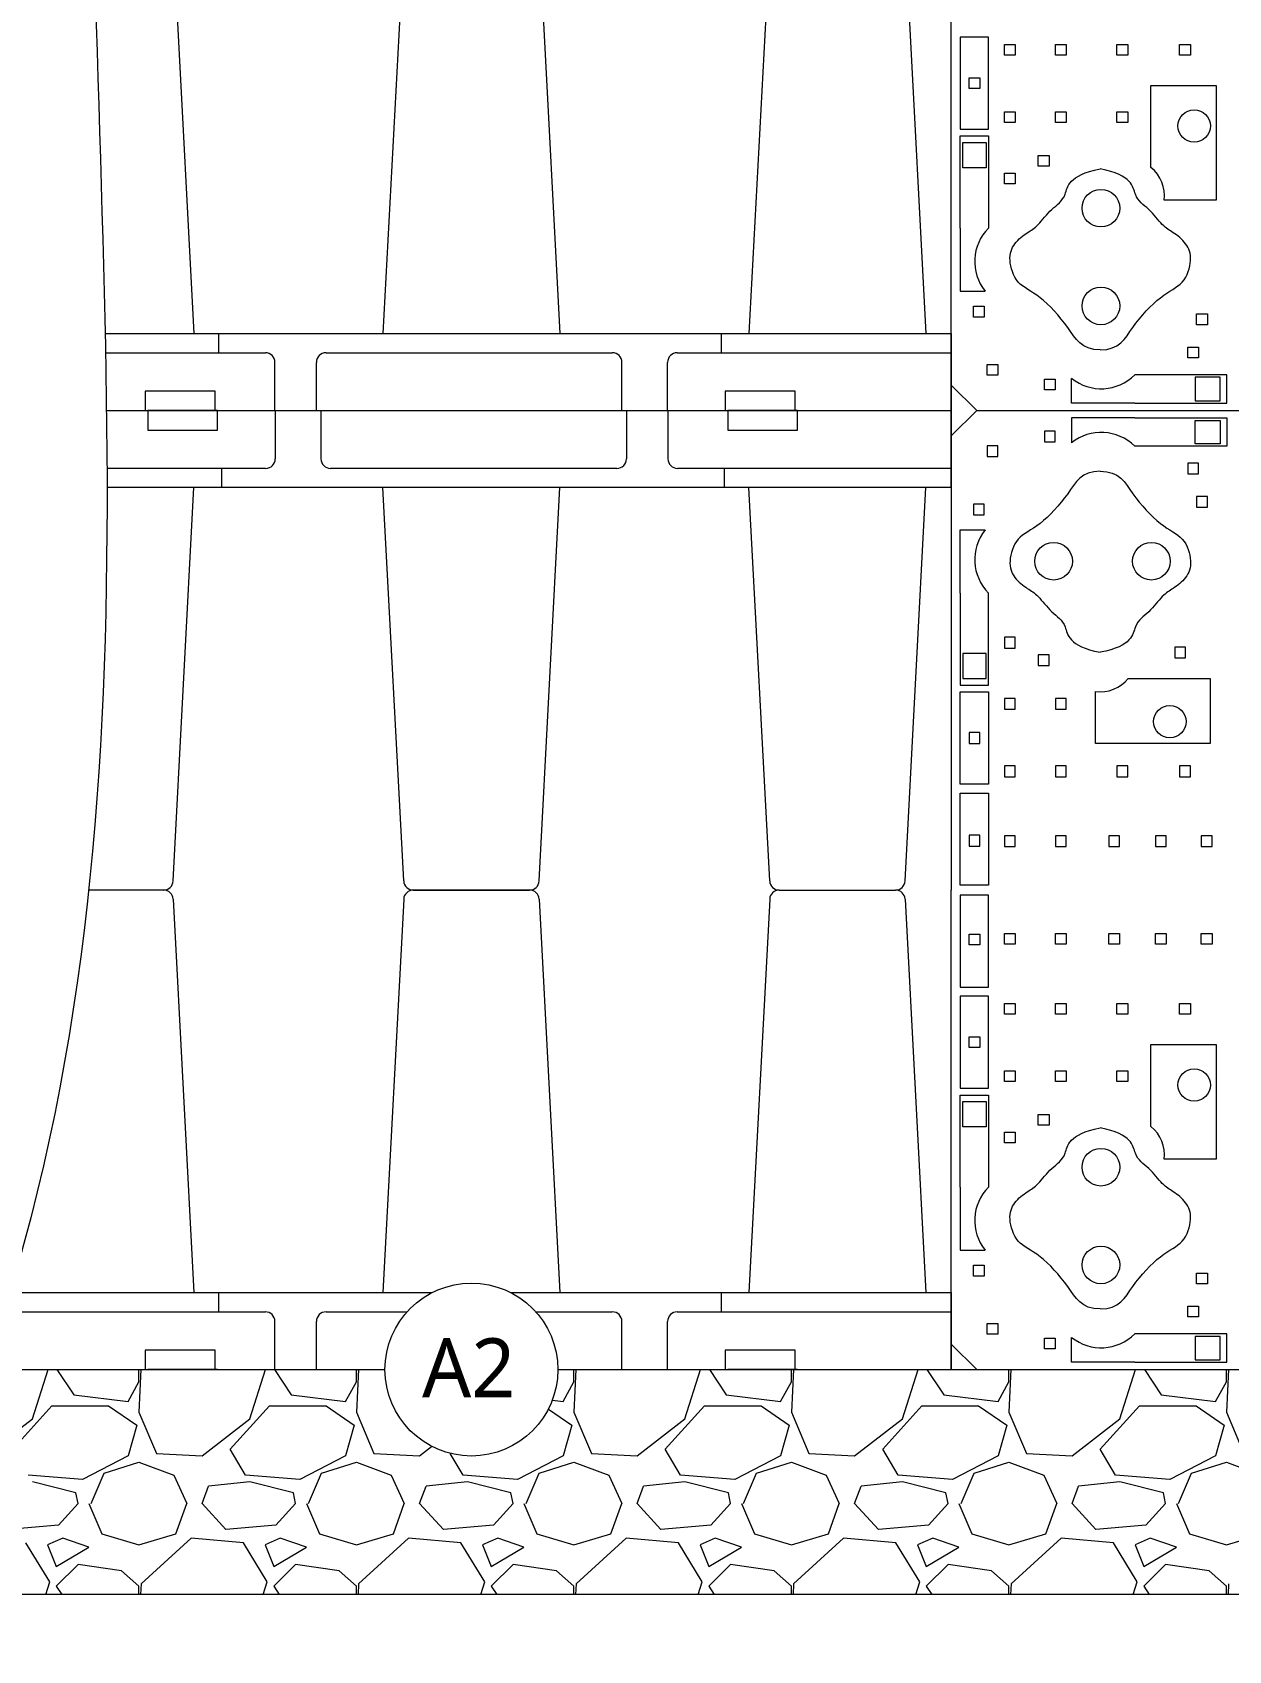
# Model space of a CAD drawing. Header units: millimetres. Extents: x 5208 to 9408, y 10 to 2980.
# Drawn here: x 7330 to 7735, y 512 to 1059 of the extents above; entities that cross this region are included whole.
import ezdxf

# ---------------------------------------------------------------- set-up
doc = ezdxf.new("R2010")
doc.units = ezdxf.units.MM
doc.styles.add('微軟正黑體-20', font='Microsoft JhengHei.ttf', dxfattribs={"height": 20})

msp = doc.modelspace()

# ---------------------------------------------------------------- linework, layer by layer
at = {"lineweight": 5}
for p, q in [((7377.45, 1090.54), (7384.48, 957.4)), ((7455.45, 1090.54), (7448.41, 957.4)), ((7501.27, 1090.54), (7508.31, 957.4)), ((7579.28, 1090.54), (7572.24, 957.4)), ((7625.1, 1090.54), (7632.14, 957.4)), ((7640.65, 939.94), (7640.65, 1093.62)), ((7653.33, 1057.74), (7643.77, 1057.74)), ((7643.77, 1057.74), (7643.77, 1026.57)), ((7653.33, 1026.57), (7653.33, 1057.74)), ((7658.75, 1051.62), (7658.75, 1055.25)), ((7658.75, 1055.25), (7662.38, 1055.25)), ((7662.38, 1051.62), (7658.75, 1051.62)), ((7662.38, 1055.25), (7662.38, 1051.62)), ((7676, 1051.62), (7676, 1055.25)), ((7676, 1055.25), (7679.64, 1055.25)), ((7679.64, 1051.62), (7676, 1051.62)), ((7679.64, 1055.25), (7679.64, 1051.62)), ((7696.78, 1051.62), (7696.78, 1055.25)), ((7696.78, 1055.25), (7700.41, 1055.25)), ((7700.41, 1051.62), (7696.78, 1051.62)), ((7700.41, 1055.25), (7700.41, 1051.62)), ((7718, 1051.62), (7718, 1055.25)), ((7718, 1055.25), (7721.63, 1055.25)), ((7721.63, 1051.62), (7718, 1051.62)), ((7721.63, 1055.25), (7721.63, 1051.62)), ((7646.73, 1040.34), (7646.73, 1043.97)), ((7646.73, 1043.97), (7650.37, 1043.97)), ((7650.37, 1043.97), (7650.37, 1040.34)), ((7708.29, 1013.59), (7708.29, 1041.34)), ((7708.29, 1041.34), (7730.31, 1041.34)), ((7730.31, 1041.34), (7730.31, 1002.52)), ((7650.37, 1040.34), (7646.73, 1040.34)), ((7658.75, 1028.79), (7658.75, 1032.43)), ((7658.75, 1032.43), (7662.38, 1032.43)), ((7662.38, 1032.43), (7662.38, 1028.79)), ((7676, 1028.79), (7676, 1032.43)), ((7676, 1032.43), (7679.64, 1032.43)), ((7679.64, 1032.43), (7679.64, 1028.79)), ((7696.78, 1028.79), (7696.78, 1032.43)), ((7696.78, 1032.43), (7700.41, 1032.43)), ((7700.41, 1032.43), (7700.41, 1028.79)), ((7643.77, 1026.57), (7653.33, 1026.57)), ((7643.77, 993.09), (7643.77, 1024.26)), ((7643.77, 1024.26), (7653.33, 1024.26)), ((7653.33, 1024.26), (7653.33, 993.09)), ((7662.38, 1028.79), (7658.75, 1028.79)), ((7679.64, 1028.79), (7676, 1028.79)), ((7700.41, 1028.79), (7696.78, 1028.79)), ((7644.59, 1013.53), (7644.59, 1022.01)), ((7644.59, 1022.01), (7652.52, 1022.01)), ((7652.52, 1022.01), (7652.52, 1013.53)), ((7652.52, 1013.53), (7644.59, 1013.53)), ((7670.17, 1014.02), (7670.17, 1017.66)), ((7670.17, 1017.66), (7673.81, 1017.66)), ((7673.81, 1014.02), (7670.17, 1014.02)), ((7673.81, 1017.66), (7673.81, 1014.02)), ((7658.75, 1008.05), (7658.75, 1011.69)), ((7658.75, 1011.69), (7662.38, 1011.69)), ((7662.38, 1008.05), (7658.75, 1008.05)), ((7662.38, 1011.69), (7662.38, 1008.05)), ((7730.31, 1002.52), (7712.75, 1002.52)), ((7643.77, 993.09), (7643.77, 971.73)), ((7643.77, 971.73), (7652.17, 971.73)), ((7648.19, 962.99), (7648.19, 966.62)), ((7648.19, 966.62), (7651.82, 966.62)), ((7651.82, 966.62), (7651.82, 962.99)), ((7723.75, 960.37), (7723.75, 964.01)), ((7723.75, 964.01), (7727.38, 964.01)), ((7727.38, 964.01), (7727.38, 960.37)), ((7651.82, 962.99), (7648.19, 962.99)), ((7727.38, 960.37), (7723.75, 960.37)), ((7354.42, 957.4), (7640.65, 957.4)), ((7392.73, 957.31), (7392.73, 950.91)), ((7562.85, 957.4), (7562.85, 950.91)), ((7640.65, 931.33), (7640.65, 957.4)), ((7640.65, 957.4), (7640.65, 931.33)), ((7354.55, 950.88), (7408.63, 950.88)), ((7411.87, 931.33), (7411.87, 947.64)), ((7425.9, 931.33), (7425.9, 947.64)), ((7429.15, 950.88), (7526.03, 950.88)), ((7529.28, 931.33), (7529.28, 947.64)), ((7544.75, 931.33), (7544.75, 947.64)), ((7547.99, 950.88), (7640.65, 950.88)), ((7720.79, 949.16), (7720.79, 952.8)), ((7720.79, 952.8), (7724.42, 952.8)), ((7724.42, 949.16), (7720.79, 949.16)), ((7724.42, 952.8), (7724.42, 949.16)), ((7652.82, 943.28), (7652.82, 946.92)), ((7652.82, 946.92), (7656.46, 946.92)), ((7656.46, 943.28), (7652.82, 943.28)), ((7656.46, 946.92), (7656.46, 943.28)), ((7681.43, 933.83), (7681.43, 942.23)), ((7733.96, 943.39), (7702.79, 943.39)), ((7731.71, 942.58), (7723.23, 942.58)), ((7723.23, 942.58), (7723.23, 934.65)), ((7731.71, 934.65), (7731.71, 942.58)), ((7733.96, 933.83), (7733.96, 943.39)), ((7391.64, 937.91), (7368, 937.91)), ((7368, 937.91), (7368, 931.33)), ((7391.64, 931.33), (7391.64, 937.91)), ((7587.88, 937.91), (7564.24, 937.91)), ((7564.24, 937.91), (7564.24, 931.33)), ((7587.88, 931.33), (7587.88, 937.91)), ((7649.37, 931.33), (7640.65, 939.94)), ((7672.28, 938.32), (7672.28, 941.95)), ((7672.28, 941.95), (7675.92, 941.95)), ((7675.92, 938.32), (7672.28, 938.32)), ((7675.92, 941.95), (7675.92, 938.32)), ((7354.87, 931.33), (7640.65, 931.33)), ((7354.87, 931.33), (7640.65, 931.33)), ((7368, 931.33), (7391.64, 931.33)), ((7392.48, 931.33), (7368.85, 931.33)), ((7368.85, 931.33), (7368.85, 924.74)), ((7392.48, 924.74), (7392.48, 931.33)), ((7411.97, 931.33), (7411.97, 915.02)), ((7427.44, 931.33), (7427.44, 915.02)), ((7530.82, 931.33), (7530.82, 915.02)), ((7544.85, 931.33), (7544.85, 915.02)), ((7564.24, 931.33), (7587.88, 931.33)), ((7588.72, 931.33), (7565.08, 931.33)), ((7565.08, 931.33), (7565.08, 924.74)), ((7588.72, 924.74), (7588.72, 931.33)), ((7640.65, 905.25), (7640.65, 931.33)), ((7640.65, 931.33), (7640.65, 905.25)), ((7649.37, 931.33), (7640.65, 922.72)), ((7649.37, 931.33), (7802.94, 931.33)), ((7649.37, 931.33), (7802.94, 931.33)), ((7702.79, 933.83), (7681.43, 933.83)), ((7702.79, 933.83), (7733.96, 933.83)), ((7723.23, 934.65), (7731.71, 934.65)), ((7702.79, 928.82), (7681.43, 928.82)), ((7681.43, 928.82), (7681.43, 920.42)), ((7702.79, 928.82), (7733.96, 928.82)), ((7723.23, 928.01), (7731.71, 928.01)), ((7723.23, 920.08), (7723.23, 928.01)), ((7731.71, 928.01), (7731.71, 920.08)), ((7733.96, 928.82), (7733.96, 919.26)), ((7368.85, 924.74), (7392.48, 924.74)), ((7565.08, 924.74), (7588.72, 924.74)), ((7640.65, 922.72), (7640.65, 769.04)), ((7672.28, 924.34), (7672.28, 920.7)), ((7675.92, 924.34), (7672.28, 924.34)), ((7672.28, 920.7), (7675.92, 920.7)), ((7675.92, 920.7), (7675.92, 924.34)), ((7652.82, 919.37), (7652.82, 915.73)), ((7656.46, 919.37), (7652.82, 919.37)), ((7652.82, 915.73), (7656.46, 915.73)), ((7656.46, 915.73), (7656.46, 919.37)), ((7733.96, 919.26), (7702.79, 919.26)), ((7731.71, 920.08), (7723.23, 920.08)), ((7408.73, 911.77), (7355.04, 911.77)), ((7393.87, 905.25), (7393.87, 911.75)), ((7527.58, 911.77), (7430.69, 911.77)), ((7640.65, 911.77), (7548.1, 911.77)), ((7564, 905.34), (7564, 911.75)), ((7720.79, 913.49), (7720.79, 909.86)), ((7724.42, 913.49), (7720.79, 913.49)), ((7720.79, 909.86), (7724.42, 909.86)), ((7724.42, 909.86), (7724.42, 913.49)), ((7640.65, 905.25), (7355.06, 905.25)), ((7377.45, 772.11), (7384.48, 905.25)), ((7455.45, 772.11), (7448.41, 905.25)), ((7501.27, 772.11), (7508.31, 905.25)), ((7579.28, 772.11), (7572.24, 905.25)), ((7625.1, 772.11), (7632.14, 905.25)), ((7648.19, 899.67), (7648.19, 896.03)), ((7651.82, 899.67), (7648.19, 899.67)), ((7651.82, 896.03), (7651.82, 899.67)), ((7723.75, 902.28), (7723.75, 898.64)), ((7727.38, 902.28), (7723.75, 902.28)), ((7723.75, 898.64), (7727.38, 898.64)), ((7727.38, 898.64), (7727.38, 902.28)), ((7648.19, 896.03), (7651.82, 896.03)), ((7643.77, 869.56), (7643.77, 890.92)), ((7643.77, 890.92), (7652.17, 890.92)), ((7643.77, 869.56), (7643.77, 838.39)), ((7653.33, 838.39), (7653.33, 869.56)), ((7658.75, 854.6), (7658.75, 850.96)), ((7662.38, 854.6), (7658.75, 854.6)), ((7662.38, 850.96), (7662.38, 854.6)), ((7644.59, 849.12), (7644.59, 840.64)), ((7652.52, 849.12), (7644.59, 849.12)), ((7652.52, 840.64), (7652.52, 849.12)), ((7658.75, 850.96), (7662.38, 850.96)), ((7716.32, 851.3), (7716.32, 847.66)), ((7719.96, 851.3), (7716.32, 851.3)), ((7719.96, 847.66), (7719.96, 851.3)), ((7670.17, 848.63), (7670.17, 845)), ((7673.81, 848.63), (7670.17, 848.63)), ((7670.17, 845), (7673.81, 845)), ((7673.81, 845), (7673.81, 848.63)), ((7716.32, 847.66), (7719.96, 847.66)), ((7643.77, 838.39), (7653.33, 838.39)), ((7644.59, 840.64), (7652.52, 840.64)), ((7700.61, 840.67), (7728.37, 840.67)), ((7728.37, 840.67), (7728.37, 818.65)), ((7643.77, 836.09), (7653.33, 836.09)), ((7643.77, 804.91), (7643.77, 836.09)), ((7653.33, 836.09), (7653.33, 804.91)), ((7658.75, 833.86), (7658.75, 830.23)), ((7662.38, 833.86), (7658.75, 833.86)), ((7662.38, 830.23), (7662.38, 833.86)), ((7676, 833.86), (7676, 830.23)), ((7679.64, 833.86), (7676, 833.86)), ((7679.64, 830.23), (7679.64, 833.86)), ((7689.55, 818.65), (7689.55, 836.21)), ((7658.75, 830.23), (7662.38, 830.23)), ((7676, 830.23), (7679.64, 830.23)), ((7646.73, 822.32), (7646.73, 818.68)), ((7650.37, 822.32), (7646.73, 822.32)), ((7650.37, 818.68), (7650.37, 822.32)), ((7646.73, 818.68), (7650.37, 818.68)), ((7728.37, 818.65), (7689.55, 818.65)), ((7658.75, 811.04), (7658.75, 807.4)), ((7662.38, 811.04), (7658.75, 811.04)), ((7662.38, 807.4), (7662.38, 811.04)), ((7676, 811.04), (7676, 807.4)), ((7679.64, 811.04), (7676, 811.04)), ((7679.64, 807.4), (7679.64, 811.04)), ((7696.78, 811.04), (7696.78, 807.4)), ((7700.41, 811.04), (7696.78, 811.04)), ((7700.41, 807.4), (7700.41, 811.04)), ((7718, 811.04), (7718, 807.4)), ((7721.63, 811.04), (7718, 811.04)), ((7721.63, 807.4), (7721.63, 811.04)), ((7658.75, 807.4), (7662.38, 807.4)), ((7676, 807.4), (7679.64, 807.4)), ((7696.78, 807.4), (7700.41, 807.4)), ((7718, 807.4), (7721.63, 807.4)), ((7653.33, 804.91), (7643.77, 804.91)), ((7643.77, 801.89), (7653.33, 801.89)), ((7643.77, 770.71), (7643.77, 801.89)), ((7653.33, 801.89), (7653.33, 770.71)), ((7646.73, 787.57), (7646.73, 783.93)), ((7650.37, 787.57), (7646.73, 787.57)), ((7646.73, 783.93), (7650.37, 783.93)), ((7650.37, 783.93), (7650.37, 787.57)), ((7658.75, 787.36), (7658.75, 783.73)), ((7662.38, 787.36), (7658.75, 787.36)), ((7658.75, 783.73), (7662.38, 783.73)), ((7662.38, 783.73), (7662.38, 787.36)), ((7676, 787.36), (7676, 783.73)), ((7679.64, 787.36), (7676, 787.36)), ((7676, 783.73), (7679.64, 783.73)), ((7679.64, 783.73), (7679.64, 787.36)), ((7694.05, 787.36), (7694.05, 783.73)), ((7697.68, 787.36), (7694.05, 787.36)), ((7694.05, 783.73), (7697.68, 783.73)), ((7697.68, 783.73), (7697.68, 787.36)), ((7709.81, 787.36), (7709.81, 783.73)), ((7713.44, 787.36), (7709.81, 787.36)), ((7709.81, 783.73), (7713.44, 783.73)), ((7713.44, 783.73), (7713.44, 787.36)), ((7725.33, 787.36), (7725.33, 783.73)), ((7728.96, 787.36), (7725.33, 787.36)), ((7725.33, 783.73), (7728.96, 783.73)), ((7728.96, 783.73), (7728.96, 787.36)), ((7374.2, 769.04), (7348.84, 769.04)), ((7374.2, 769.04), (7348.84, 769.04)), ((7458.69, 769.04), (7498.03, 769.04)), ((7498.03, 769.04), (7458.69, 769.04)), ((7582.52, 769.04), (7621.86, 769.04)), ((7582.52, 769.04), (7621.86, 769.04)), ((7640.65, 615.36), (7640.65, 769.04)), ((7653.33, 770.71), (7643.77, 770.71)), ((7653.33, 767.36), (7643.77, 767.36)), ((7643.77, 767.36), (7643.77, 736.19)), ((7653.33, 736.19), (7653.33, 767.36)), ((7377.45, 765.96), (7384.48, 632.82)), ((7455.45, 765.96), (7448.41, 632.82)), ((7501.27, 765.96), (7508.31, 632.82)), ((7579.28, 765.96), (7572.24, 632.82)), ((7625.1, 765.96), (7632.14, 632.82)), ((7646.73, 750.5), (7646.73, 754.14)), ((7646.73, 754.14), (7650.37, 754.14)), ((7650.37, 750.5), (7646.73, 750.5)), ((7650.37, 754.14), (7650.37, 750.5)), ((7658.75, 750.71), (7658.75, 754.35)), ((7658.75, 754.35), (7662.38, 754.35)), ((7662.38, 750.71), (7658.75, 750.71)), ((7662.38, 754.35), (7662.38, 750.71)), ((7676, 750.71), (7676, 754.35)), ((7676, 754.35), (7679.64, 754.35)), ((7679.64, 750.71), (7676, 750.71)), ((7679.64, 754.35), (7679.64, 750.71)), ((7694.05, 750.71), (7694.05, 754.35)), ((7694.05, 754.35), (7697.68, 754.35)), ((7697.68, 750.71), (7694.05, 750.71)), ((7697.68, 754.35), (7697.68, 750.71)), ((7709.81, 750.71), (7709.81, 754.35)), ((7709.81, 754.35), (7713.44, 754.35)), ((7713.44, 750.71), (7709.81, 750.71)), ((7713.44, 754.35), (7713.44, 750.71)), ((7725.33, 750.71), (7725.33, 754.35)), ((7725.33, 754.35), (7728.96, 754.35)), ((7728.96, 750.71), (7725.33, 750.71)), ((7728.96, 754.35), (7728.96, 750.71)), ((7643.77, 736.19), (7653.33, 736.19)), ((7653.33, 733.16), (7643.77, 733.16)), ((7643.77, 733.16), (7643.77, 701.99)), ((7653.33, 701.99), (7653.33, 733.16)), ((7658.75, 727.04), (7658.75, 730.67)), ((7658.75, 730.67), (7662.38, 730.67)), ((7662.38, 730.67), (7662.38, 727.04)), ((7676, 727.04), (7676, 730.67)), ((7676, 730.67), (7679.64, 730.67)), ((7679.64, 730.67), (7679.64, 727.04)), ((7696.78, 727.04), (7696.78, 730.67)), ((7696.78, 730.67), (7700.41, 730.67)), ((7700.41, 730.67), (7700.41, 727.04)), ((7718, 727.04), (7718, 730.67)), ((7718, 730.67), (7721.63, 730.67)), ((7721.63, 730.67), (7721.63, 727.04)), ((7662.38, 727.04), (7658.75, 727.04)), ((7679.64, 727.04), (7676, 727.04)), ((7700.41, 727.04), (7696.78, 727.04)), ((7721.63, 727.04), (7718, 727.04)), ((7646.73, 715.75), (7646.73, 719.39)), ((7646.73, 719.39), (7650.37, 719.39)), ((7650.37, 719.39), (7650.37, 715.75)), ((7650.37, 715.75), (7646.73, 715.75)), ((7708.29, 689.01), (7708.29, 716.76)), ((7708.29, 716.76), (7730.31, 716.76)), ((7730.31, 716.76), (7730.31, 677.94)), ((7658.75, 704.21), (7658.75, 707.85)), ((7658.75, 707.85), (7662.38, 707.85)), ((7662.38, 707.85), (7662.38, 704.21)), ((7676, 704.21), (7676, 707.85)), ((7676, 707.85), (7679.64, 707.85)), ((7679.64, 707.85), (7679.64, 704.21)), ((7696.78, 704.21), (7696.78, 707.85)), ((7696.78, 707.85), (7700.41, 707.85)), ((7700.41, 707.85), (7700.41, 704.21)), ((7643.77, 701.99), (7653.33, 701.99)), ((7662.38, 704.21), (7658.75, 704.21)), ((7679.64, 704.21), (7676, 704.21)), ((7700.41, 704.21), (7696.78, 704.21)), ((7643.77, 668.51), (7643.77, 699.68)), ((7643.77, 699.68), (7653.33, 699.68)), ((7644.59, 688.95), (7644.59, 697.43)), ((7644.59, 697.43), (7652.52, 697.43)), ((7652.52, 697.43), (7652.52, 688.95)), ((7653.33, 699.68), (7653.33, 668.51)), ((7670.17, 689.44), (7670.17, 693.08)), ((7670.17, 693.08), (7673.81, 693.08)), ((7673.81, 693.08), (7673.81, 689.44)), ((7652.52, 688.95), (7644.59, 688.95)), ((7658.75, 683.47), (7658.75, 687.11)), ((7658.75, 687.11), (7662.38, 687.11)), ((7662.38, 687.11), (7662.38, 683.47)), ((7673.81, 689.44), (7670.17, 689.44)), ((7662.38, 683.47), (7658.75, 683.47)), ((7730.31, 677.94), (7712.75, 677.94)), ((7643.77, 668.51), (7643.77, 647.15)), ((7643.77, 647.15), (7652.17, 647.15)), ((7648.19, 638.41), (7648.19, 642.04)), ((7648.19, 642.04), (7651.82, 642.04)), ((7651.82, 642.04), (7651.82, 638.41)), ((7651.82, 638.41), (7648.19, 638.41)), ((7723.75, 635.79), (7723.75, 639.43)), ((7723.75, 639.43), (7727.38, 639.43)), ((7727.38, 635.79), (7723.75, 635.79)), ((7727.38, 639.43), (7727.38, 635.79)), ((7322.21, 632.82), (7465.11, 632.82)), ((7392.73, 632.73), (7392.73, 626.33)), ((7491.62, 632.82), (7640.65, 632.82)), ((7562.85, 632.82), (7562.85, 626.33)), ((7640.65, 606.75), (7640.65, 632.82)), ((7640.65, 632.82), (7640.65, 606.75)), ((7320.2, 626.3), (7408.63, 626.3)), ((7429.15, 626.3), (7456.6, 626.3)), ((7500.12, 626.3), (7526.03, 626.3)), ((7547.99, 626.3), (7640.65, 626.3)), ((7720.79, 624.58), (7720.79, 628.22)), ((7720.79, 628.22), (7724.42, 628.22)), ((7724.42, 624.58), (7720.79, 624.58)), ((7724.42, 628.22), (7724.42, 624.58)), ((7411.87, 606.75), (7411.87, 623.05)), ((7425.9, 606.75), (7425.9, 623.05)), ((7529.28, 606.75), (7529.28, 623.05)), ((7544.75, 606.75), (7544.75, 623.05)), ((7652.82, 618.7), (7652.82, 622.34)), ((7652.82, 622.34), (7656.46, 622.34)), ((7656.46, 622.34), (7656.46, 618.7)), ((7649.37, 606.75), (7640.65, 615.36)), ((7656.46, 618.7), (7652.82, 618.7)), ((7672.28, 613.74), (7672.28, 617.37)), ((7672.28, 617.37), (7675.92, 617.37)), ((7675.92, 613.74), (7672.28, 613.74)), ((7675.92, 617.37), (7675.92, 613.74)), ((7681.43, 609.25), (7681.43, 617.65)), ((7733.96, 618.81), (7702.79, 618.81)), ((7731.71, 617.99), (7723.23, 617.99)), ((7723.23, 617.99), (7723.23, 610.07)), ((7731.71, 610.07), (7731.71, 617.99)), ((7733.96, 609.25), (7733.96, 618.81)), ((7391.64, 613.33), (7368, 613.33)), ((7368, 613.33), (7368, 606.75)), ((7391.64, 606.75), (7391.64, 613.33)), ((7587.88, 613.33), (7564.24, 613.33)), ((7564.24, 613.33), (7564.24, 606.75)), ((7587.88, 606.75), (7587.88, 613.33)), ((7702.79, 609.25), (7681.43, 609.25)), ((7702.79, 609.25), (7733.96, 609.25)), ((7723.23, 610.07), (7731.71, 610.07)), ((7313.72, 606.75), (7449.11, 606.75)), ((7316.07, 606.75), (7449.11, 606.75)), ((7368, 606.75), (7391.64, 606.75)), ((7392.48, 606.75), (7368.85, 606.75)), ((7507.61, 606.75), (8482.3, 606.75)), ((7507.61, 606.75), (7640.65, 606.75)), ((7564.24, 606.75), (7587.88, 606.75)), ((7588.72, 606.75), (7565.08, 606.75)), ((7649.37, 606.75), (7802.94, 606.75)), ((8482.3, 530.66), (7280.93, 530.66))]:
    msp.add_line(p, q, dxfattribs=at)
at = {"linetype": 'Continuous', "lineweight": 5}
for p, q in [((7329.79, 590.11), (7335.12, 606.75)), ((7338.09, 606.75), (7343.78, 598.21)), ((7362.18, 596), (7365.86, 602.62)), ((7366.54, 606.75), (7365.86, 592.32)), ((7365.86, 602.62), (7365.86, 606.75)), ((7403.39, 590.11), (7408.71, 606.75)), ((7411.68, 606.75), (7417.37, 598.21)), ((7435.77, 596), (7439.45, 602.62)), ((7440.14, 606.75), (7439.45, 592.32)), ((7439.45, 602.62), (7439.45, 606.75)), ((7509.37, 596), (7513.05, 602.62)), ((7513.73, 606.75), (7513.05, 592.32)), ((7513.05, 602.62), (7513.05, 606.75)), ((7550.58, 590.11), (7555.9, 606.75)), ((7558.87, 606.75), (7564.56, 598.21)), ((7582.96, 596), (7586.64, 602.62)), ((7587.33, 606.75), (7586.64, 592.32)), ((7586.64, 602.62), (7586.64, 606.75)), ((7624.17, 590.11), (7629.5, 606.75)), ((7632.47, 606.75), (7638.16, 598.21)), ((7656.56, 596), (7660.24, 602.62)), ((7660.92, 606.75), (7660.24, 592.32)), ((7660.24, 602.62), (7660.24, 606.75)), ((7697.77, 590.11), (7703.09, 606.75)), ((7706.06, 606.75), (7711.75, 598.21)), ((7730.15, 596), (7733.83, 602.62)), ((7734.52, 606.75), (7733.83, 592.32)), ((7733.83, 602.62), (7733.83, 606.75)), ((7343.78, 598.21), (7362.18, 596)), ((7417.37, 598.21), (7435.77, 596)), ((7564.56, 598.21), (7582.96, 596)), ((7638.16, 598.21), (7656.56, 596)), ((7711.75, 598.21), (7730.15, 596)), ((7323.17, 579.81), (7336.42, 594.53)), ((7336.42, 594.53), (7355.55, 594.53)), ((7355.55, 594.53), (7365.12, 587.9)), ((7365.86, 592.32), (7371.74, 578.34)), ((7396.77, 579.81), (7410.01, 594.53)), ((7410.01, 594.53), (7429.15, 594.53)), ((7429.15, 594.53), (7438.71, 587.9)), ((7439.45, 592.32), (7445.34, 578.34)), ((7504.39, 593.39), (7512.31, 587.9)), ((7505.74, 596.44), (7509.37, 596)), ((7513.05, 592.32), (7518.93, 578.34)), ((7543.96, 579.81), (7557.2, 594.53)), ((7557.2, 594.53), (7576.34, 594.53)), ((7576.34, 594.53), (7585.9, 587.9)), ((7586.64, 592.32), (7592.53, 578.34)), ((7617.55, 579.81), (7630.8, 594.53)), ((7630.8, 594.53), (7649.93, 594.53)), ((7649.93, 594.53), (7659.5, 587.9)), ((7660.24, 592.32), (7666.12, 578.34)), ((7691.15, 579.81), (7704.39, 594.53)), ((7704.39, 594.53), (7723.53, 594.53)), ((7723.53, 594.53), (7733.1, 587.9)), ((7733.83, 592.32), (7739.72, 578.34)), ((7313.6, 577.6), (7329.79, 590.11)), ((7365.12, 587.9), (7362.18, 577.6)), ((7387.2, 577.6), (7403.39, 590.11)), ((7438.71, 587.9), (7435.77, 577.6)), ((7512.31, 587.9), (7509.37, 577.6)), ((7534.39, 577.6), (7550.58, 590.11)), ((7585.9, 587.9), (7582.96, 577.6)), ((7607.98, 577.6), (7624.17, 590.11)), ((7659.5, 587.9), (7656.56, 577.6)), ((7681.58, 577.6), (7697.77, 590.11)), ((7733.1, 587.9), (7730.15, 577.6)), ((7460.79, 577.6), (7464.9, 580.77)), ((7362.18, 577.6), (7346.72, 569.51)), ((7354.08, 571.71), (7365.86, 575.39)), ((7365.86, 575.39), (7377.63, 570.98)), ((7371.74, 578.34), (7387.2, 577.6)), ((7401.92, 570.98), (7396.77, 579.81)), ((7435.77, 577.6), (7420.32, 569.51)), ((7427.68, 571.71), (7439.45, 575.39)), ((7439.45, 575.39), (7451.23, 570.98)), ((7445.34, 578.34), (7460.79, 577.6)), ((7475.51, 570.98), (7471.19, 578.38)), ((7509.37, 577.6), (7493.91, 569.51)), ((7501.27, 571.71), (7513.05, 575.39)), ((7513.05, 575.39), (7524.82, 570.98)), ((7518.93, 578.34), (7534.39, 577.6)), ((7549.11, 570.98), (7543.96, 579.81)), ((7582.96, 577.6), (7567.51, 569.51)), ((7574.87, 571.71), (7586.64, 575.39)), ((7586.64, 575.39), (7598.42, 570.98)), ((7592.53, 578.34), (7607.98, 577.6)), ((7622.7, 570.98), (7617.55, 579.81)), ((7656.56, 577.6), (7641.1, 569.51)), ((7648.46, 571.71), (7660.24, 575.39)), ((7660.24, 575.39), (7672.01, 570.98)), ((7666.12, 578.34), (7681.58, 577.6)), ((7696.3, 570.98), (7691.15, 579.81)), ((7730.15, 577.6), (7714.7, 569.51)), ((7722.06, 571.71), (7733.83, 575.39)), ((7733.83, 575.39), (7745.61, 570.98)), ((7346.72, 569.51), (7328.32, 570.98)), ((7349.66, 561.41), (7354.08, 571.71)), ((7377.63, 570.98), (7382.05, 561.41)), ((7420.32, 569.51), (7401.92, 570.98)), ((7423.26, 561.41), (7427.68, 571.71)), ((7451.23, 570.98), (7455.64, 561.41)), ((7493.91, 569.51), (7475.51, 570.98)), ((7496.85, 561.41), (7501.27, 571.71)), ((7524.82, 570.98), (7529.24, 561.41)), ((7567.51, 569.51), (7549.11, 570.98)), ((7570.45, 561.41), (7574.87, 571.71)), ((7598.42, 570.98), (7602.83, 561.41)), ((7641.1, 569.51), (7622.7, 570.98)), ((7644.04, 561.41), (7648.46, 571.71)), ((7672.01, 570.98), (7676.43, 561.41)), ((7714.7, 569.51), (7696.3, 570.98)), ((7717.64, 561.41), (7722.06, 571.71)), ((7344.51, 565.09), (7329.79, 568.77)), ((7345.25, 561.41), (7344.51, 565.09)), ((7387.2, 561.41), (7389.41, 567.3)), ((7403.39, 568.77), (7389.41, 567.3)), ((7418.11, 565.09), (7403.39, 568.77)), ((7418.84, 561.41), (7418.11, 565.09)), ((7460.79, 561.41), (7463, 567.3)), ((7476.98, 568.77), (7463, 567.3)), ((7491.7, 565.09), (7476.98, 568.77)), ((7492.44, 561.41), (7491.7, 565.09)), ((7534.39, 561.41), (7536.6, 567.3)), ((7550.58, 568.77), (7536.6, 567.3)), ((7565.3, 565.09), (7550.58, 568.77)), ((7566.03, 561.41), (7565.3, 565.09)), ((7607.98, 561.41), (7610.19, 567.3)), ((7624.17, 568.77), (7610.19, 567.3)), ((7638.89, 565.09), (7624.17, 568.77)), ((7639.63, 561.41), (7638.89, 565.09)), ((7681.58, 561.41), (7683.79, 567.3)), ((7697.77, 568.77), (7683.79, 567.3)), ((7712.49, 565.09), (7697.77, 568.77)), ((7713.22, 561.41), (7712.49, 565.09)), ((7345.25, 561.41), (7338.63, 554.05)), ((7348.93, 561.41), (7353.34, 551.11)), ((7378.37, 551.11), (7382.05, 561.41)), ((7395.29, 552.58), (7387.2, 561.41)), ((7418.84, 561.41), (7412.22, 554.05)), ((7422.52, 561.41), (7426.94, 551.11)), ((7451.96, 551.11), (7455.64, 561.41)), ((7468.89, 552.58), (7460.79, 561.41)), ((7492.44, 561.41), (7485.82, 554.05)), ((7496.12, 561.41), (7500.53, 551.11)), ((7525.56, 551.11), (7529.24, 561.41)), ((7542.48, 552.58), (7534.39, 561.41)), ((7566.03, 561.41), (7559.41, 554.05)), ((7569.71, 561.41), (7574.13, 551.11)), ((7599.15, 551.11), (7602.83, 561.41)), ((7616.08, 552.58), (7607.98, 561.41)), ((7639.63, 561.41), (7633.01, 554.05)), ((7643.31, 561.41), (7647.72, 551.11)), ((7672.75, 551.11), (7676.43, 561.41)), ((7689.67, 552.58), (7681.58, 561.41)), ((7713.22, 561.41), (7706.6, 554.05)), ((7716.9, 561.41), (7721.32, 551.11)), ((7338.63, 554.05), (7321.7, 552.58)), ((7412.22, 554.05), (7395.29, 552.58)), ((7485.82, 554.05), (7468.89, 552.58)), ((7559.41, 554.05), (7542.48, 552.58)), ((7633.01, 554.05), (7616.08, 552.58)), ((7706.6, 554.05), (7689.67, 552.58)), ((7335.68, 534.92), (7327.59, 548.16)), ((7340.1, 549.64), (7334.95, 547.43)), ((7348.93, 546.69), (7340.1, 549.64)), ((7353.34, 551.11), (7365.86, 547.43)), ((7365.86, 547.43), (7378.37, 551.11)), ((7383.52, 549.64), (7366.59, 534.18)), ((7401.18, 548.16), (7383.52, 549.64)), ((7409.28, 534.92), (7401.18, 548.16)), ((7413.69, 549.64), (7408.54, 547.43)), ((7422.52, 546.69), (7413.69, 549.64)), ((7426.94, 551.11), (7439.45, 547.43)), ((7439.45, 547.43), (7451.96, 551.11)), ((7457.11, 549.64), (7440.19, 534.18)), ((7474.78, 548.16), (7457.11, 549.64)), ((7482.87, 534.92), (7474.78, 548.16)), ((7487.29, 549.64), (7482.14, 547.43)), ((7496.12, 546.69), (7487.29, 549.64)), ((7500.53, 551.11), (7513.05, 547.43)), ((7513.05, 547.43), (7525.56, 551.11)), ((7530.71, 549.64), (7513.78, 534.18)), ((7548.37, 548.16), (7530.71, 549.64)), ((7556.47, 534.92), (7548.37, 548.16)), ((7560.88, 549.64), (7555.73, 547.43)), ((7569.71, 546.69), (7560.88, 549.64)), ((7574.13, 551.11), (7586.64, 547.43)), ((7586.64, 547.43), (7599.15, 551.11)), ((7604.3, 549.64), (7587.38, 534.18)), ((7621.97, 548.16), (7604.3, 549.64)), ((7630.06, 534.92), (7621.97, 548.16)), ((7634.48, 549.64), (7629.33, 547.43)), ((7643.31, 546.69), (7634.48, 549.64)), ((7647.72, 551.11), (7660.24, 547.43)), ((7660.24, 547.43), (7672.75, 551.11)), ((7677.9, 549.64), (7660.97, 534.18)), ((7695.56, 548.16), (7677.9, 549.64)), ((7703.66, 534.92), (7695.56, 548.16)), ((7708.07, 549.64), (7702.92, 547.43)), ((7716.9, 546.69), (7708.07, 549.64)), ((7721.32, 551.11), (7733.83, 547.43)), ((7733.83, 547.43), (7746.34, 551.11)), ((7334.95, 547.43), (7337.89, 540.07)), ((7337.89, 540.07), (7348.93, 546.69)), ((7408.54, 547.43), (7411.48, 540.07)), ((7411.48, 540.07), (7422.52, 546.69)), ((7482.14, 547.43), (7485.08, 540.07)), ((7485.08, 540.07), (7496.12, 546.69)), ((7555.73, 547.43), (7558.67, 540.07)), ((7558.67, 540.07), (7569.71, 546.69)), ((7629.33, 547.43), (7632.27, 540.07)), ((7632.27, 540.07), (7643.31, 546.69)), ((7702.92, 547.43), (7705.86, 540.07)), ((7705.86, 540.07), (7716.9, 546.69)), ((7345.25, 540.8), (7337.89, 533.44)), ((7359.97, 538.6), (7345.25, 540.8)), ((7365.86, 533.44), (7359.97, 538.6)), ((7418.84, 540.8), (7411.48, 533.44)), ((7433.56, 538.6), (7418.84, 540.8)), ((7439.45, 533.44), (7433.56, 538.6)), ((7492.44, 540.8), (7485.08, 533.44)), ((7507.16, 538.6), (7492.44, 540.8)), ((7513.05, 533.44), (7507.16, 538.6)), ((7566.03, 540.8), (7558.67, 533.44)), ((7580.75, 538.6), (7566.03, 540.8)), ((7586.64, 533.44), (7580.75, 538.6)), ((7639.63, 540.8), (7632.27, 533.44)), ((7654.35, 538.6), (7639.63, 540.8)), ((7660.24, 533.44), (7654.35, 538.6)), ((7713.22, 540.8), (7705.86, 533.44)), ((7727.94, 538.6), (7713.22, 540.8)), ((7733.83, 533.44), (7727.94, 538.6)), ((7334.32, 530.66), (7335.68, 534.92)), ((7337.89, 533.44), (7339.75, 530.66)), ((7365.86, 530.66), (7365.86, 533.44)), ((7366.59, 534.18), (7366.42, 530.66)), ((7407.91, 530.66), (7409.28, 534.92)), ((7411.48, 533.44), (7413.34, 530.66)), ((7439.45, 530.66), (7439.45, 533.44)), ((7440.19, 534.18), (7440.02, 530.66)), ((7481.51, 530.66), (7482.87, 534.92)), ((7485.08, 533.44), (7486.94, 530.66)), ((7513.05, 530.66), (7513.05, 533.44)), ((7513.78, 534.18), (7513.61, 530.66)), ((7555.1, 530.66), (7556.47, 534.92)), ((7558.67, 533.44), (7560.53, 530.66)), ((7586.64, 530.66), (7586.64, 533.44)), ((7587.38, 534.18), (7587.21, 530.66)), ((7628.7, 530.66), (7630.06, 534.92)), ((7632.27, 533.44), (7634.13, 530.66)), ((7660.24, 530.66), (7660.24, 533.44)), ((7660.97, 534.18), (7660.8, 530.66)), ((7702.3, 530.66), (7703.66, 534.92)), ((7705.86, 533.44), (7707.72, 530.66)), ((7733.83, 530.66), (7733.83, 533.44)), ((7734.57, 534.18), (7734.4, 530.66))]:
    msp.add_line(p, q, dxfattribs=at)
at = {"lineweight": 5}
for centre, radius in [((7722.91, 1027.64), 5.49), ((7691.36, 999.83), 6.37), ((7691.36, 966.74), 6.37), ((7675.34, 880.34), 6.37), ((7708.42, 880.34), 6.37), ((7714.67, 826.04), 5.49), ((7722.91, 703.06), 5.49), ((7691.36, 675.25), 6.37), ((7691.36, 642.16), 6.37), ((7478.36, 606.75), 29.25)]:
    msp.add_circle(centre, radius, dxfattribs=at)
for centre, radius, start, end in [((7700.5, 1004.02), 12.34, 353.05, 50.8813), ((7664.67, 981.76), 16.02, 135.0233, 218.7573), ((7408.63, 947.64), 3.25, 0, 90), ((7429.15, 947.64), 3.25, 90, 180), ((7526.03, 947.64), 3.25, 0, 90), ((7547.99, 947.64), 3.25, 90, 180), ((7691.46, 954.73), 16.02, 231.2427, 314.9767), ((7691.46, 907.92), 16.02, 45.0233, 128.7573), ((7408.73, 915.02), 3.25, 270, 0), ((7430.69, 915.02), 3.25, 180, 270), ((7527.58, 915.02), 3.25, 270, 0), ((7548.1, 915.02), 3.25, 180, 270), ((7664.67, 880.89), 16.02, 141.2427, 224.9767), ((7691.04, 848.45), 12.34, 263.05, 320.8813), ((7374.2, 772.28), 3.25, 270, 356.9759), ((7374.2, 765.79), 3.25, 3.0241, 90), ((7458.69, 772.28), 3.25, 183.0241, 270), ((7458.69, 765.79), 3.25, 90, 176.9759), ((7498.03, 772.28), 3.25, 270, 356.9759), ((7498.03, 765.79), 3.25, 3.0241, 90), ((7582.52, 772.28), 3.25, 183.0241, 270), ((7582.52, 765.79), 3.25, 90, 176.9759), ((7621.86, 772.28), 3.25, 270, 356.9759), ((7621.86, 765.79), 3.25, 3.0241, 90), ((7700.5, 679.44), 12.34, 353.05, 50.8813), ((7664.67, 657.18), 16.02, 135.0233, 218.7573), ((7408.63, 623.05), 3.25, 0, 90), ((7429.15, 623.05), 3.25, 90, 180), ((7526.03, 623.05), 3.25, 0, 90), ((7547.99, 623.05), 3.25, 90, 180), ((7691.46, 630.15), 16.02, 231.2427, 314.9767)]:
    msp.add_arc(centre, radius, start, end, dxfattribs=at)
for points in [[(7473.28, 1639.17), (7171.43, 1294.62), (7446.53, 873.19), (7238.13, 511.63)], [(7503.61, 1635.38), (7202.82, 1292.04), (7474.94, 872.34), (7270.62, 511.63)], [(7691.14, 951.85), (7684.66, 951.85), (7680.99, 959.44), (7670.28, 970.97), (7662.54, 973.82), (7659.83, 982.77), (7661.73, 988.06), (7666.75, 991.86), (7669.87, 993.48), (7674.62, 999.99), (7680.18, 1003.11), (7680.18, 1010.98), (7691.14, 1013.15)], [(7691.14, 951.85), (7697.61, 951.85), (7701.28, 959.44), (7711.99, 970.97), (7719.73, 973.82), (7722.44, 982.77), (7720.54, 988.06), (7715.52, 991.86), (7712.4, 993.48), (7707.65, 999.99), (7702.09, 1003.11), (7702.09, 1010.98), (7691.14, 1013.15)], [(7691.14, 910.81), (7684.66, 910.81), (7680.99, 903.21), (7670.28, 891.68), (7662.54, 888.83), (7659.83, 879.88), (7661.73, 874.59), (7666.75, 870.8), (7669.87, 869.17), (7674.62, 862.66), (7680.18, 859.54), (7680.18, 851.67), (7691.14, 849.5)], [(7691.14, 910.81), (7697.61, 910.81), (7701.28, 903.21), (7711.99, 891.68), (7719.73, 888.83), (7722.44, 879.88), (7720.54, 874.59), (7715.52, 870.8), (7712.4, 869.17), (7707.65, 862.66), (7702.09, 859.54), (7702.09, 851.67), (7691.14, 849.5)], [(7691.14, 627.27), (7684.66, 627.27), (7680.99, 634.86), (7670.28, 646.39), (7662.54, 649.24), (7659.83, 658.19), (7661.73, 663.48), (7666.75, 667.28), (7669.87, 668.9), (7674.62, 675.41), (7680.18, 678.53), (7680.18, 686.4), (7691.14, 688.57)], [(7691.14, 627.27), (7697.61, 627.27), (7701.28, 634.86), (7711.99, 646.39), (7719.73, 649.24), (7722.44, 658.19), (7720.54, 663.48), (7715.52, 667.28), (7712.4, 668.9), (7707.65, 675.41), (7702.09, 678.53), (7702.09, 686.4), (7691.14, 688.57)]]:
    msp.add_open_spline(points, degree=3, dxfattribs=at)

# ---------------------------------------------------------------- texts
at = {"lineweight": 5, "style": '微軟正黑體-20'}
msp.add_text('A2', height=20, dxfattribs=at).set_placement((7461.66, 597.34))

doc.saveas('drawing.dxf')
